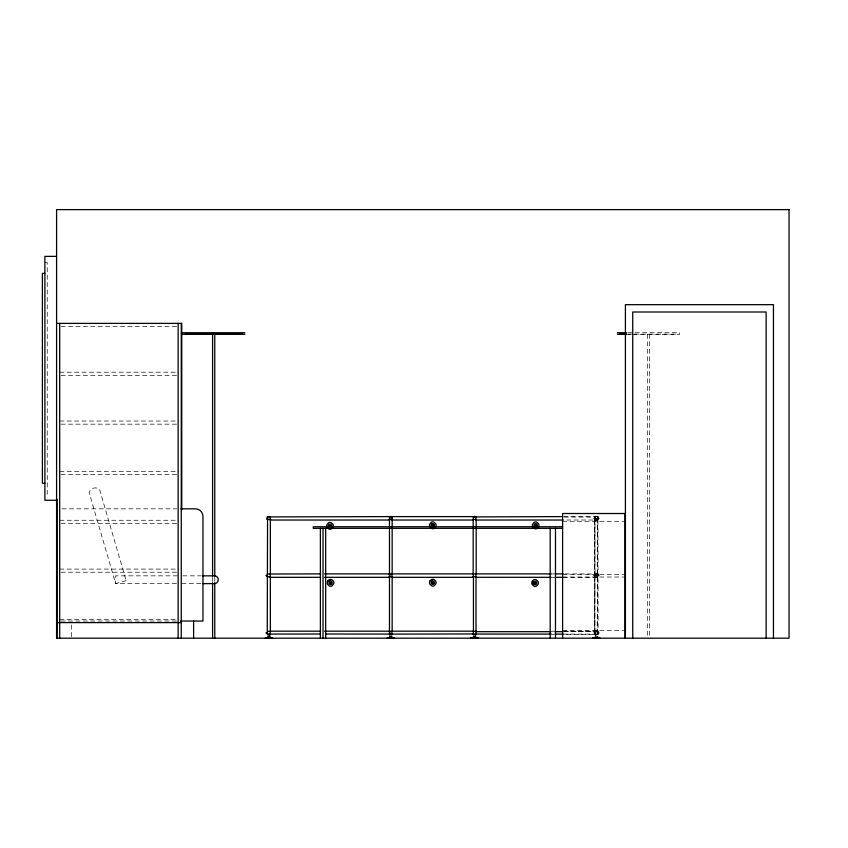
<?xml version="1.0" encoding="UTF-8"?>
<svg xmlns="http://www.w3.org/2000/svg" width="848" height="848" viewBox="0 0 848 848"><rect width="100%" height="100%" fill="white"/><g stroke="black" fill="none" stroke-linecap="round" stroke-linejoin="round"><path stroke-width="0.64" stroke-dasharray="4.24 3.18" d="M595.158 638.162L595.211 634.834L597.596 634.855L597.575 638.173M597.246 634.855L596.716 635.004M598.031 516.602L598.73 518.319L598.031 520.025M595.264 577.711L594.088 575.601L595.264 573.502M595.243 573.502C597.543 572.05 599.96 575.538 598.031 577.318M595.264 635.004L594.088 632.894L595.264 630.795M594.109 632.894L594.183 632.269M598.031 634.611L598.709 632.894L598.031 631.177M598.646 633.53L598.73 632.894L593.462 632.894M594.851 517.725L595.709 516.75A1.569 1.569 0 0 1 597.013 516.718L597.925 517.64A1.802 1.802 0 0 1 597.935 518.965L598.052 574.022L563.464 573.895M594.851 575.018L595.709 574.043A1.569 1.569 0 0 1 597.013 574.011L597.925 574.933A1.802 1.802 0 0 1 597.935 576.258L597.056 577.191A1.569 1.569 0 0 1 595.773 577.202M594.851 632.311L595.709 631.336A1.569 1.569 0 0 1 597.013 631.304L597.925 632.226A1.802 1.802 0 0 1 597.935 633.551L597.056 634.484M594.861 574.721L595.921 573.82A1.696 1.696 0 0 1 597.257 573.979L598.116 575.082A1.94 1.94 0 0 1 597.967 576.492L596.918 577.382A1.696 1.696 0 0 1 595.572 577.234L594.724 576.131A1.94 1.94 0 0 1 594.861 574.721M595.243 520.418L598.052 520.025M598.052 577.318L595.243 577.711M598.052 634.611L595.243 635.004M595.773 519.909A1.569 1.569 0 0 0 597.087 519.877L597.935 518.965L594.766 518.944L594.766 574.022L594.787 519.421L598.052 519.421M597.087 577.17L597.935 576.195A1.802 1.802 0 0 0 597.882 574.88L596.96 573.99M595.784 516.729L594.904 517.662A1.802 1.802 0 0 0 594.904 519.04L595.826 519.93L594.904 518.987M597.056 519.898L597.935 518.902A1.802 1.802 0 0 0 597.882 517.587L596.96 516.697M595.784 574.022L594.904 574.955A1.802 1.802 0 0 0 594.904 576.333L595.826 577.223L594.904 576.28M595.784 631.315L594.904 632.248A1.802 1.802 0 0 0 594.904 633.626L595.826 634.516L594.904 633.562M595.921 631.113L594.861 632.014A1.94 1.94 0 0 0 594.724 633.424L595.572 634.527A1.696 1.696 0 0 0 596.918 634.675L597.967 633.785A1.94 1.94 0 0 0 598.116 632.375L597.257 631.262M595.243 516.209L598.052 516.602M595.815 515.966L594.088 518.319L595.264 520.418M596.992 520.661L597.554 520.418M595.243 630.795L598.052 631.177M595.815 630.552L596.398 630.467M44.891 262.551L47.234 262.551L47.234 494.077L44.891 494.077M61.014 326.501L177.327 326.501M627.774 332.734L679.693 332.734L679.693 334.292L632.937 334.292M628.4 334.133L633.117 334.133M634.293 334.133L676.98 334.133M626.481 334.292L630.361 334.292M59.699 372.208L178.642 372.208M61.014 375.325L177.327 375.325M59.699 421.043L178.642 421.043M61.014 424.159L177.327 424.159M59.699 471.435L178.642 471.435M61.014 474.551L177.327 474.551M61.989 508.832L176.925 508.832M563.464 516.602L595.137 516.602L595.126 520.025L563.464 520.025M594.766 516.729L598.052 516.729M564.323 517.1L594.66 517.1M593.462 518.319L598.73 518.319M598.889 518.319L599.472 518.319M594.639 519.474L598.169 519.474M59.699 520.259L178.642 520.259M562.606 521.297L624.944 521.297M61.014 523.375L177.327 523.375M59.699 569.093L178.642 569.093M61.014 572.209L177.327 572.209M551.878 573.895L554.507 573.895M562.606 574.679L624.944 574.679M593.462 575.601L598.73 575.601M598.889 575.601L599.472 575.601M598.052 575.76L594.787 575.76L594.787 631.315M177.486 575.845L115.688 575.845L115.688 583.636L176.511 583.636M182.755 575.845L201.209 575.845M594.639 576.767L598.169 576.767M562.606 577.011L623.64 577.011M551.878 577.318L554.507 577.318M563.464 577.318L595.137 577.318L595.137 573.895M181.801 583.636L202.958 583.636M59.699 619.485L178.642 619.485M60.908 621.043L176.607 621.043M562.606 630.393L623.64 630.393M551.878 631.188L554.507 631.188M563.464 631.188L595.137 631.188L595.126 634.611L563.464 634.611M564.556 631.315L598.052 631.315L598.031 574.393L594.766 574.393L594.66 631.686L564.333 631.686M598.889 632.894L599.472 632.894M563.273 634.113L598.391 634.113M551.878 634.611L554.507 634.611M595.169 636.594L597.586 636.604L600.098 638.194M596.96 631.283L597.882 632.173A1.802 1.802 0 0 1 597.935 633.488L597.087 634.463A1.569 1.569 0 0 1 595.773 634.495M594.109 575.601L594.183 576.237M649.61 334.292L649.61 636.859M647.437 334.292L647.437 636.859M597.363 574.022L597.363 520.025L597.215 574.022M595.413 516.453L595.413 520.174M595.413 573.746L595.413 577.467M595.413 631.039L595.413 634.76M594.978 516.602L594.978 634.611M214.777 577.403L214.777 581.368M212.594 577.403L212.594 581.368M71.444 624.997L71.444 636.869M595.72 631.177A1.802 1.802 0 0 1 597.151 631.336M595.137 517.036L594.861 517.428A1.94 1.94 0 0 0 594.724 518.838L595.572 519.941A1.696 1.696 0 0 0 596.918 520.1L597.967 519.199A1.94 1.94 0 0 0 598.116 517.789L597.257 516.686A1.696 1.696 0 0 0 595.911 516.527L595.137 517.036M126.161 580.583L115.688 583.636L89.135 492.593A6.328 6.328 0 0 1 99.608 489.54L126.161 580.583M597.575 577.318L597.215 631.177L597.575 577.318"/><path stroke-width="1.27" d="M269.526 634.855L268.933 634.855M532.841 582.375L533.074 581.781M267.427 517.344L267.237 517.789A1.94 1.94 0 0 0 267.385 519.199L267.65 519.591M267.427 574.637L267.237 575.082A1.94 1.94 0 0 0 267.385 576.492L267.65 576.884M267.427 631.93L267.237 632.375A1.94 1.94 0 0 0 267.385 633.785L267.65 634.177M435.543 527.17L435.914 526.354A3.604 3.604 0 0 0 435.734 523.725L433.837 522.008A3.138 3.138 0 0 0 431.335 522.198L429.692 524.191A3.604 3.604 0 0 0 429.872 526.82M538.427 527.265L538.798 526.46A3.604 3.604 0 0 0 538.607 523.831L536.71 522.103A3.138 3.138 0 0 0 534.208 522.294L532.565 524.297A3.604 3.604 0 0 0 532.756 526.926M267.427 574.933L267.406 574.88A1.802 1.802 0 0 0 267.417 576.258L267.555 576.598M267.629 517.206L267.406 517.587A1.802 1.802 0 0 0 267.417 518.965L267.629 519.358M267.629 631.792L267.406 632.173A1.802 1.802 0 0 0 267.417 633.551L267.555 633.891M331.208 527.043L331.462 526.682A1.813 1.813 0 0 0 331.462 524.944L330.858 524.308A1.59 1.59 0 0 0 329.204 524.308L328.6 524.944A1.813 1.813 0 0 0 328.6 526.682L328.865 527.043M476.099 633.869L475.431 634.527M332.776 527.7L331.504 528.887A3.138 3.138 0 0 1 329.003 529.088L327.582 528.103M392.083 633.891L391.426 634.463M475.209 634.495L475.887 633.954M267.714 516.962L268.095 516.686A1.696 1.696 0 0 1 268.519 516.506M473.375 516.962L473.746 516.686A1.696 1.696 0 0 1 475.092 516.527L475.516 516.729M434.992 527.848L434.282 528.357A3.138 3.138 0 0 1 431.78 528.548L431.007 528.156M537.865 527.944L537.155 528.452A3.138 3.138 0 0 1 534.653 528.643L533.233 527.668M389.762 516.951L390.122 516.729A1.569 1.569 0 0 1 390.515 516.612M389.836 516.729L390.26 516.527A1.696 1.696 0 0 1 390.716 516.453M431.643 580.573L432.204 580.329M329.957 580.467L330.561 580.392M392.158 634.113L473.279 633.944M56.583 256.372L44.891 256.372L44.891 500.267L56.583 500.267M44.817 273.353L42.4 273.353L42.4 483.286L44.817 483.286M56.583 323.385L181.758 323.385L181.758 509.881M182.511 332.734L244.849 332.734M617.355 332.734L626.481 332.734M185.224 334.133L242.146 334.133M620.068 334.133L626.142 334.133M182.511 334.292L244.849 334.292M617.355 334.292L626.481 334.292M180.847 508.832L195.379 508.832A7.579 7.579 0 0 1 202.958 516.421L202.958 621.043L180.56 621.043M562.362 516.602L475.06 516.909M267.258 516.729L270.565 516.729M389.105 516.729L392.401 516.729M472.908 516.729L476.226 516.729M267.555 517.725L267.258 631.315L270.554 631.315M391.31 518.944L391.999 518.944M267.141 519.474L270.692 519.474M388.988 519.474L392.497 519.474M472.834 519.474L476.343 519.474M389.327 520.025L270.353 520.025L270.353 573.884M563.178 520.025L476.173 520.025L476.173 573.884M562.606 526.756L313.251 526.756L313.251 528.315L562.606 528.315M267.258 574.022L320.586 573.884M324.551 573.884L551.317 573.884M555.27 573.884L563.178 573.884M389.105 574.393L392.359 574.393M265.88 575.601L266.463 575.601M202.524 575.845L214.385 575.845A3.901 3.901 0 0 1 218.275 579.746A3.901 3.901 0 0 1 214.385 583.636L202.958 583.636M267.141 576.767L270.576 576.767M389.105 576.767L392.38 576.767M472.961 576.767L476.226 576.767M320.586 577.318L270.353 577.318L270.353 631.177L320.586 631.177M324.551 577.318L389.327 577.318M475.876 573.895L475.876 577.297L551.158 577.318M555.111 577.318L563.019 577.318M56.583 622.602L181.26 622.602M324.551 631.177L389.327 631.177M389.105 631.315L392.359 631.315M472.961 631.315L476.205 631.315M551.158 631.686L476.004 631.686L476.004 577.318M555.111 631.686L563.019 631.686M265.88 632.894L266.463 632.894M267.141 634.06L320.523 634.007M325.812 634.007L392.518 634.06M472.792 634.06L551.37 634.113M555.323 634.113L563.273 634.113M473.385 634.845L475.77 634.866M389.539 634.845L391.946 634.866M267.692 634.845L270.12 634.866M473.375 636.594L475.76 636.615M389.529 636.594L391.935 636.615M592.635 638.141L600.098 638.194M592.635 638.332L600.098 638.385M470.82 637.95L472.675 637.961M476.396 637.982L478.261 638.003M267.682 636.594L270.109 636.615M470.82 638.131L478.283 638.194M470.841 638.332L478.283 638.385M386.995 638.141L394.458 638.194M386.985 638.332L394.447 638.385M265.138 638.141L272.621 638.194M265.138 638.332L272.621 638.385M475.23 516.729A1.569 1.569 0 0 0 473.968 516.718L473.979 516.697A1.569 1.569 0 0 1 475.23 516.75L475.527 516.453M269.579 516.75A1.569 1.569 0 0 0 269.176 516.612A1.569 1.569 0 0 1 269.569 516.729L269.876 516.453M391.977 516.962L391.606 516.686A1.696 1.696 0 0 0 391.182 516.506M473.672 634.484L473.036 633.785M532.841 583.636L533.074 584.219M773.461 638.184L773.461 304.676L625.411 304.676L625.411 638.184M766.136 638.184L766.136 312L632.735 312L632.735 638.184M624.944 638.184L624.944 513.506L562.606 513.506L562.606 638.184M555.482 528.315L555.482 638.184M550.182 528.315L550.182 638.184M475.961 516.951L475.876 520.015M475.961 633.944L475.961 634.611M475.876 631.188L475.876 634.611M475.527 633.785L475.527 634.76M473.354 520.015L473.354 516.602L391.946 516.602L391.946 520.015M473.354 573.895L473.354 577.297M473.354 631.188L473.354 634.611M473.173 573.884L473.173 520.025L392.158 520.025L392.158 573.884M391.946 573.895L391.946 576.926M391.946 631.495L391.946 634.611M389.751 516.453L389.751 519.898M389.751 573.979L389.751 577.191M389.751 631.262L389.751 634.675M389.476 634.611L389.476 516.602L269.41 516.909M325.674 528.315L325.674 638.184M323.024 528.315L323.024 638.184M320.385 528.315L320.385 638.184M270.311 633.944L270.311 634.611M270.226 516.602L270.226 520.015M270.226 573.895L270.226 577.297M270.226 631.188L270.226 634.611M214.777 334.292L214.777 576.089M214.777 582.693L214.777 638.184M212.594 334.292L212.594 576.089M212.594 582.693L212.594 638.184M193.609 621.043L193.609 638.184M181.26 323.385L181.26 638.184M178.144 323.385L178.144 638.184M59.699 323.385L59.699 638.184M57.081 499.302L57.081 638.184M327.105 527.361A3.604 3.604 0 0 1 326.925 524.732L328.558 522.739A3.138 3.138 0 0 1 331.059 522.548L332.967 524.265A3.604 3.604 0 0 1 333.147 526.894M536.106 527.053A1.59 1.59 0 0 0 536.508 526.884L537.113 526.248A1.813 1.813 0 0 0 537.113 524.509L536.508 523.873A1.59 1.59 0 0 0 534.855 523.873L534.251 524.509A1.813 1.813 0 0 0 534.251 526.248L534.855 526.873A1.59 1.59 0 0 0 535.258 527.053M327.816 580.933L327.445 581.739A3.604 3.604 0 0 0 327.625 584.367L329.522 586.085A3.138 3.138 0 0 0 332.024 585.894L333.667 583.901A3.604 3.604 0 0 0 333.487 581.272L331.589 579.555A3.138 3.138 0 0 0 329.088 579.746L327.816 580.933M430.063 580.785L429.692 581.59A3.604 3.604 0 0 0 429.872 584.219L431.78 585.947A3.138 3.138 0 0 0 434.282 585.745L435.914 583.753A3.604 3.604 0 0 0 435.734 581.124L433.837 579.407A3.138 3.138 0 0 0 431.335 579.597L430.063 580.785M532.343 581.113L531.972 581.919A3.604 3.604 0 0 0 532.152 584.548L534.049 586.275A3.138 3.138 0 0 0 536.551 586.074L538.194 584.081A3.604 3.604 0 0 0 538.014 581.452L536.106 579.735A3.138 3.138 0 0 0 533.604 579.926L532.343 581.113M329.384 581.59L329.119 581.951A1.813 1.813 0 0 0 329.13 583.689L329.734 584.325A1.59 1.59 0 0 0 331.388 584.325L331.992 583.689A1.813 1.813 0 0 0 331.992 581.951L331.377 581.315A1.59 1.59 0 0 0 329.734 581.315L329.384 581.59M431.643 524.053L431.378 524.414A1.813 1.813 0 0 0 431.378 526.142L431.982 526.778A1.59 1.59 0 0 0 433.635 526.778L434.24 526.142A1.813 1.813 0 0 0 434.24 524.414L433.635 523.778A1.59 1.59 0 0 0 431.982 523.778L431.643 524.053M431.632 581.442L431.378 581.802A1.813 1.813 0 0 0 431.378 583.541L431.982 584.177A1.59 1.59 0 0 0 433.635 584.177L434.24 583.541A1.813 1.813 0 0 0 434.24 581.802L433.635 581.166A1.59 1.59 0 0 0 431.982 581.166L431.632 581.442M533.911 581.77L533.646 582.131A1.813 1.813 0 0 0 533.646 583.869L534.251 584.505A1.59 1.59 0 0 0 535.904 584.505L536.508 583.869A1.813 1.813 0 0 0 536.508 582.131L535.904 581.495A1.59 1.59 0 0 0 534.251 581.495L533.911 581.77M789.043 209.615L56.583 209.615L56.583 638.184L789.043 638.184L789.043 209.615M433.699 525.156L431.971 525.41L433.699 525.156M536.572 525.262L534.844 525.506L536.572 525.262M330.921 525.696L329.194 525.951L330.921 525.696M473.438 577.318L392.158 577.318L392.158 631.177L473.438 631.177L473.438 577.318M331.451 582.703L329.724 582.958L331.451 582.703M433.699 582.555L431.971 582.809L433.699 582.555M535.968 582.883L534.24 583.138L535.968 582.883"/></g></svg>
